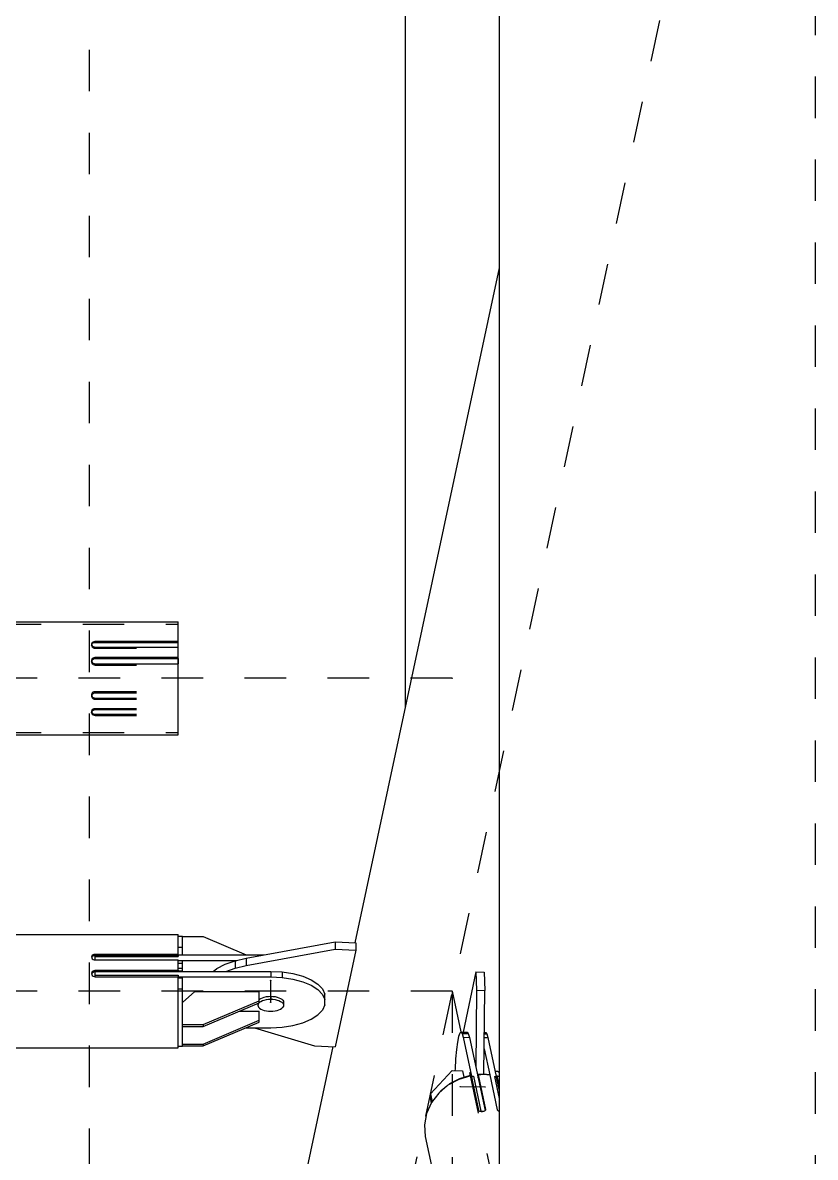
# Model space of a CAD drawing. Header units: millimetres. Extents: x 149919 to 150445, y 136651 to 136866.
# Drawn here: x 150374.203 to 150376.113, y 136803.275 to 136806.009 of the extents above; entities that cross this region are included whole.
import ezdxf

# ---------------------------------------------------------------- set-up
doc = ezdxf.new("R2010")
doc.units = ezdxf.units.MM
doc.header["$LTSCALE"] = 0.25
for name, pattern in [('CENTER', [50.8, 31.75, -6.35, 6.35, -6.35]), ('XKITLINE00', [0]), ('XKITLINE02', [4, 2, -2]), ('XKITLINE03', [6, 3, -1, 1, -1])]:
    doc.linetypes.add(name, pattern=pattern)

# ---------------------------------------------------------------- blocks, each defined once
blk = doc.blocks.new('çatıı')
at = {"color": 8, "linetype": 'CENTER'}
for p, q in [((23255, 16877.2), (23255, 15209.12)), ((23430, 16010.75), (23430, 14354.32)), ((23430, 15740.27), (23255, 14920.27)), ((23298.78, 15327.62), (23298.78, 15332.93)), ((23342.5, 15330.27), (22987.5, 15330.27)), ((23342.5, 15330.27), (23342.5, 14510.27)), ((23342.5, 15330.27), (23430, 14920.27)), ((23344.42, 15307.31), (23350.39, 15307.23))]:
    blk.add_line(p, q, dxfattribs=at)
at = {"color": 8, "linetype": 'XKITLINE00'}
for p, q in [((23331.2, 15706.65), (23331.2, 15398.75)), ((23353.8, 15704.03), (23353.8, 15132.31)), ((23353.8, 15504.65), (23319.07, 15341.95)), ((23228.98, 15343.92), (23276.48, 15343.92)), ((23276.48, 15339.05), (23276.48, 15343.92)), ((23276.48, 15343.52), (23277.48, 15343.52)), ((23277.48, 15342.28), (23277.48, 15343.52)), ((23277.48, 15343.45), (23282.48, 15343.45)), ((23277.48, 15339.05), (23277.48, 15342.28)), ((23282.48, 15343.45), (23292.83, 15339.05)), ((23292.84, 15338.25), (23314.3, 15342.18)), ((23314.3, 15342.18), (23319.27, 15341.95)), ((23314.3, 15342.18), (23314.3, 15340.41)), ((23319.27, 15341.95), (23319.27, 15340.18)), ((23255.67, 15338.74), (23255.63, 15338.53)), ((23255.79, 15338.94), (23255.67, 15338.74)), ((23255.79, 15338.66), (23255.67, 15338.46)), ((23255.79, 15338.94), (23255.98, 15339.1)), ((23255.79, 15338.66), (23255.95, 15338.79)), ((23255.95, 15338.79), (23255.98, 15338.81)), ((23255.98, 15339.1), (23256.22, 15339.18)), ((23255.98, 15338.81), (23256.22, 15338.9)), ((23256.22, 15339.18), (23256.48, 15339.22)), ((23256.22, 15338.9), (23256.46, 15338.93)), ((23256.48, 15339.22), (23256.48, 15338.93)), ((23256.48, 15339.22), (23276.48, 15339.22)), ((23256.48, 15338.93), (23276.48, 15338.93)), ((23256.48, 15337.82), (23256.48, 15338.93)), ((23256.48, 15338.65), (23276.48, 15338.65)), ((23276.48, 15340.88), (23277.48, 15340.88)), ((23276.48, 15339.05), (23297.19, 15339.05)), ((23276.48, 15339.05), (23276.48, 15338.65)), ((23292.84, 15336.48), (23314.3, 15340.41)), ((23314.3, 15340.41), (23319.27, 15340.18)), ((23319.27, 15340.18), (23314.31, 15316.92)), ((23255.63, 15338.53), (23255.67, 15338.31)), ((23255.67, 15338.46), (23255.66, 15338.38)), ((23255.67, 15338.31), (23255.79, 15338.11)), ((23255.79, 15338.11), (23255.98, 15337.95)), ((23255.98, 15337.95), (23256.22, 15337.85)), ((23256.22, 15337.85), (23256.48, 15337.82)), ((23256.48, 15337.82), (23276.48, 15337.82)), ((23276.48, 15335.34), (23276.48, 15337.82)), ((23276.48, 15337.72), (23290.58, 15337.72)), ((23276.48, 15337.67), (23277.48, 15337.67)), ((23276.48, 15337.08), (23277.48, 15337.08)), ((23276.48, 15335.84), (23277.48, 15335.84)), ((23277.48, 15336.47), (23277.48, 15337.67)), ((23277.48, 15335.07), (23277.48, 15336.47)), ((23285.79, 15335.76), (23287.8, 15336.79)), ((23287.8, 15336.79), (23290.18, 15337.63)), ((23287.94, 15335.07), (23290.18, 15335.86)), ((23290.18, 15337.63), (23292.84, 15338.25)), ((23290.18, 15337.63), (23290.18, 15335.86)), ((23290.18, 15335.86), (23292.84, 15336.48)), ((23292.84, 15338.25), (23292.84, 15336.48)), ((23255.67, 15334.79), (23255.63, 15334.55)), ((23255.63, 15334.55), (23255.67, 15334.3)), ((23255.67, 15334.51), (23255.65, 15334.41)), ((23255.79, 15335.01), (23255.67, 15334.79)), ((23255.79, 15334.73), (23255.67, 15334.51)), ((23255.67, 15334.3), (23255.79, 15334.08)), ((23255.79, 15335.01), (23255.98, 15335.19)), ((23255.79, 15334.73), (23255.98, 15334.91)), ((23255.79, 15334.08), (23255.98, 15333.9)), ((23255.98, 15335.19), (23256.22, 15335.3)), ((23255.98, 15334.91), (23256.22, 15335.02)), ((23255.98, 15333.9), (23256.22, 15333.81)), ((23256.22, 15335.3), (23256.48, 15335.34)), ((23256.22, 15335.3), (23256.22, 15335.02)), ((23256.22, 15335.02), (23256.48, 15335.06)), ((23256.22, 15333.81), (23256.48, 15333.74)), ((23256.48, 15335.34), (23256.48, 15335.07)), ((23256.48, 15335.34), (23276.48, 15335.34)), ((23256.48, 15335.07), (23298.78, 15335.07)), ((23256.48, 15333.74), (23256.48, 15335.07)), ((23256.48, 15334.14), (23276.48, 15334.14)), ((23256.48, 15333.74), (23276.48, 15333.74)), ((23276.48, 15335.34), (23276.48, 15335.07)), ((23276.48, 15335.19), (23276.48, 15335.07)), ((23276.48, 15335.19), (23277.48, 15335.19)), ((23276.48, 15334.14), (23276.48, 15333.75)), ((23276.48, 15333.75), (23298.78, 15333.75)), ((23276.48, 15316.63), (23276.48, 15333.74)), ((23276.48, 15333.55), (23277.48, 15333.55)), ((23277.48, 15328.16), (23277.48, 15333.55)), ((23284.87, 15335.07), (23285.79, 15335.76)), ((23298.78, 15335.07), (23301.5, 15334.94)), ((23298.78, 15335.07), (23298.78, 15333.75)), ((23298.78, 15333.75), (23301.5, 15333.61)), ((23301.5, 15334.94), (23304.11, 15334.54)), ((23301.5, 15334.94), (23301.5, 15333.61)), ((23301.5, 15333.61), (23304.11, 15333.22)), ((23304.11, 15334.54), (23306.48, 15333.9)), ((23304.11, 15333.22), (23306.48, 15332.58)), ((23306.48, 15333.9), (23308.51, 15333.05)), ((23348.2, 15334.94), (23345.12, 15320.4)), ((23348.2, 15334.94), (23350.19, 15334.91)), ((23348.2, 15334.94), (23348.39, 15330.53)), ((23350.19, 15334.91), (23350.38, 15330.5)), ((23276.48, 15330.87), (23277.48, 15330.87)), ((23306.48, 15332.58), (23308.51, 15331.72)), ((23308.51, 15333.05), (23310.12, 15332.01)), ((23308.51, 15331.72), (23310.12, 15330.68)), ((23310.12, 15332.01), (23311.24, 15330.84)), ((23310.12, 15330.68), (23311.24, 15329.51)), ((23311.24, 15330.84), (23311.81, 15329.59)), ((23348.39, 15330.53), (23348.17, 15311.99)), ((23348.39, 15330.53), (23350.38, 15330.5)), ((23350.14, 15310.34), (23350.38, 15330.5)), ((23277.48, 15327.54), (23280.48, 15330.19)), ((23277.48, 15322.25), (23277.48, 15328.16)), ((23280.48, 15330.19), (23295.98, 15330.19)), ((23282.48, 15322.24), (23295.98, 15327.98)), ((23295.98, 15327.52), (23295.98, 15330.19)), ((23296.09, 15328.35), (23295.98, 15328.23)), ((23296.09, 15327.64), (23295.98, 15327.52)), ((23296.09, 15328.35), (23296.4, 15328.55)), ((23296.09, 15327.64), (23296.4, 15327.85)), ((23296.4, 15328.55), (23296.79, 15328.73)), ((23296.4, 15327.85), (23296.79, 15328.03)), ((23296.79, 15328.73), (23297.23, 15328.88)), ((23296.79, 15328.03), (23297.23, 15328.17)), ((23297.23, 15328.88), (23297.72, 15328.98)), ((23297.23, 15328.17), (23297.72, 15328.28)), ((23297.72, 15328.98), (23298.24, 15329.05)), ((23297.72, 15328.28), (23298.24, 15328.34)), ((23298.24, 15329.05), (23298.78, 15329.07)), ((23298.24, 15328.34), (23298.78, 15328.36)), ((23298.78, 15329.07), (23298.78, 15328.36)), ((23298.78, 15329.07), (23299.32, 15329.05)), ((23298.78, 15328.36), (23299.32, 15328.34)), ((23299.32, 15329.05), (23299.84, 15328.98)), ((23299.32, 15328.34), (23299.84, 15328.28)), ((23299.84, 15328.98), (23300.33, 15328.88)), ((23299.84, 15328.28), (23300.33, 15328.17)), ((23300.33, 15328.88), (23300.77, 15328.73)), ((23300.33, 15328.17), (23300.77, 15328.03)), ((23300.77, 15328.73), (23301.15, 15328.55)), ((23300.77, 15328.03), (23301.15, 15327.85)), ((23301.15, 15328.55), (23301.46, 15328.35)), ((23301.15, 15327.85), (23301.46, 15327.64)), ((23301.46, 15328.35), (23301.69, 15328.12)), ((23301.46, 15327.64), (23301.69, 15327.41)), ((23301.69, 15328.12), (23301.83, 15327.87)), ((23301.83, 15327.87), (23301.88, 15327.62)), ((23311.24, 15329.51), (23311.81, 15328.26)), ((23311.81, 15326.98), (23311.81, 15329.59)), ((23282.48, 15321.77), (23295.98, 15327.52)), ((23291.29, 15325.52), (23295.98, 15325.52)), ((23295.68, 15327.39), (23295.68, 15326.92)), ((23295.73, 15327.17), (23295.68, 15326.92)), ((23295.68, 15326.92), (23295.73, 15326.66)), ((23295.87, 15327.41), (23295.73, 15327.17)), ((23295.73, 15326.66), (23295.87, 15326.42)), ((23295.96, 15327.51), (23295.87, 15327.41)), ((23295.87, 15326.42), (23296.09, 15326.19)), ((23295.98, 15322.84), (23295.98, 15325.52)), ((23296.09, 15326.19), (23296.4, 15325.98)), ((23296.4, 15325.98), (23296.79, 15325.81)), ((23296.79, 15325.81), (23297.23, 15325.66)), ((23297.23, 15325.66), (23297.72, 15325.55)), ((23297.72, 15325.55), (23298.24, 15325.49)), ((23298.24, 15325.49), (23298.78, 15325.47)), ((23298.78, 15325.47), (23299.32, 15325.49)), ((23299.32, 15325.49), (23299.84, 15325.55)), ((23299.84, 15325.55), (23300.33, 15325.66)), ((23300.33, 15325.66), (23300.77, 15325.81)), ((23300.77, 15325.81), (23301.15, 15325.98)), ((23301.15, 15325.98), (23301.46, 15326.19)), ((23301.69, 15326.42), (23301.46, 15326.19)), ((23301.69, 15327.41), (23301.83, 15327.17)), ((23301.83, 15326.66), (23301.69, 15326.42)), ((23301.83, 15327.17), (23301.88, 15326.92)), ((23301.88, 15326.92), (23301.83, 15326.66)), ((23301.88, 15327.62), (23301.88, 15326.92)), ((23311.24, 15325.73), (23310.12, 15324.56)), ((23311.81, 15326.98), (23311.24, 15325.73)), ((23277.48, 15322.25), (23277.48, 15322.24)), ((23277.48, 15322.24), (23282.48, 15322.24)), ((23277.48, 15322.24), (23277.48, 15322.22)), ((23277.48, 15317.12), (23277.48, 15322.22)), ((23282.48, 15317.56), (23295.98, 15323.31)), ((23282.48, 15317.1), (23295.98, 15322.84)), ((23282.48, 15322.24), (23282.48, 15321.77)), ((23304.11, 15322.03), (23306.48, 15322.67)), ((23306.48, 15322.67), (23308.51, 15323.53)), ((23308.51, 15323.53), (23310.12, 15324.56)), ((23277.48, 15321.77), (23282.48, 15321.77)), ((23292.83, 15321.5), (23298.78, 15321.5)), ((23294.89, 15321.5), (23309.33, 15317.16)), ((23298.78, 15321.5), (23301.5, 15321.63)), ((23301.5, 15321.63), (23304.11, 15322.03)), ((23344.32, 15320.16), (23344.03, 15319.35)), ((23344.32, 15320.16), (23344.61, 15320.41)), ((23344.61, 15320.41), (23346.1, 15320.39)), ((23344.61, 15320.41), (23344.89, 15320.08)), ((23344.89, 15320.08), (23346.38, 15320.06)), ((23344.89, 15320.08), (23345.15, 15319.19)), ((23346.1, 15320.39), (23346.38, 15320.06)), ((23346.38, 15320.06), (23346.64, 15319.17)), ((23350.26, 15320.33), (23350.57, 15320.33)), ((23350.26, 15320.01), (23350.85, 15320)), ((23350.57, 15320.33), (23350.85, 15320)), ((23350.85, 15320), (23351.11, 15319.12)), ((23276.48, 15317.03), (23277.48, 15317.03)), ((23277.48, 15317.56), (23282.48, 15317.56)), ((23277.48, 15317.12), (23277.48, 15317.1)), ((23277.48, 15317.1), (23282.48, 15317.1)), ((23277.48, 15317.1), (23277.48, 15317.03)), ((23282.48, 15317.56), (23282.48, 15317.1)), ((23313.74, 15316.95), (23285.69, 15185.53)), ((23309.33, 15317.16), (23314.31, 15316.92)), ((23343.77, 15318.02), (23343.53, 15316.22)), ((23344.03, 15319.35), (23343.77, 15318.02)), ((23345.15, 15319.19), (23346.64, 15319.17)), ((23345.15, 15319.19), (23347.15, 15309.82)), ((23346.64, 15319.17), (23350.41, 15301.51)), ((23350.25, 15319.13), (23351.11, 15319.12)), ((23351.11, 15319.12), (23353.11, 15309.74)), ((23228.98, 15316.63), (23276.48, 15316.63)), ((23343.33, 15314.03), (23343.18, 15311.54)), ((23343.53, 15316.22), (23343.33, 15314.03)), ((23350.21, 15316.37), (23351.55, 15310.12)), ((23343.18, 15311.54), (23343.16, 15311.14)), ((23342.49, 15311.15), (23337.24, 15305.56)), ((23341.53, 15307.69), (23344.2, 15309.13)), ((23341.96, 15308.01), (23344.35, 15309.26)), ((23342.49, 15311.15), (23344.98, 15311.12)), ((23344.2, 15309.13), (23347.06, 15309.99)), ((23344.35, 15309.26), (23346.95, 15310.04)), ((23344.35, 15309.26), (23344.37, 15309.18)), ((23344.98, 15311.12), (23345.31, 15309.55)), ((23346.95, 15310.04), (23346.96, 15309.96)), ((23347.06, 15309.99), (23348.85, 15301.58)), ((23347.15, 15309.82), (23347.14, 15309.63)), ((23347.14, 15309.59), (23347.6, 15309.81)), ((23347.15, 15309.82), (23347.6, 15309.81)), ((23347.6, 15309.81), (23349.39, 15301.41)), ((23348.65, 15310.29), (23348.63, 15309.86)), ((23348.65, 15310.29), (23349.35, 15310.33)), ((23348.65, 15310.29), (23348.74, 15309.87)), ((23348.74, 15309.87), (23348.72, 15309.44)), ((23348.76, 15310.16), (23348.73, 15309.61)), ((23348.73, 15309.61), (23350.45, 15301.54)), ((23348.76, 15310.16), (23350.16, 15310.28)), ((23348.76, 15310.16), (23350.55, 15301.75)), ((23349.35, 15310.33), (23350.05, 15310.34)), ((23349.35, 15310.33), (23349.38, 15310.21)), ((23350.05, 15310.34), (23350.75, 15310.31)), ((23350.16, 15310.28), (23351.54, 15310.12)), ((23350.75, 15310.31), (23350.77, 15310.21)), ((23350.75, 15310.31), (23351.44, 15310.25)), ((23351.44, 15310.25), (23351.46, 15310.13)), ((23351.54, 15310.12), (23353.34, 15301.71)), ((23352.66, 15309.75), (23353.8, 15304.45)), ((23352.66, 15309.75), (23353.11, 15309.74)), ((23352.66, 15309.75), (23353.1, 15309.51)), ((23352.84, 15311.02), (23353.43, 15311.01)), ((23353.11, 15309.97), (23353.1, 15309.8)), ((23353.11, 15309.74), (23353.1, 15309.51)), ((23353.1, 15309.51), (23353.8, 15306.25)), ((23353.11, 15309.97), (23353.2, 15309.54)), ((23353.11, 15309.97), (23353.8, 15309.73)), ((23353.2, 15309.54), (23353.18, 15309.15)), ((23353.22, 15309.91), (23353.19, 15309.34)), ((23353.19, 15309.34), (23353.8, 15306.5)), ((23353.22, 15309.91), (23353.8, 15307.23)), ((23353.22, 15309.91), (23353.8, 15309.72)), ((23353.43, 15311.01), (23353.8, 15310.74)), ((23339.26, 15305.75), (23337.5, 15303.43)), ((23339.26, 15305.75), (23341.53, 15307.69)), ((23339.88, 15306.36), (23339.64, 15306.08)), ((23339.88, 15306.36), (23341.25, 15307.45)), ((23341.6, 15307.72), (23341.96, 15308.01)), ((23337.5, 15303.43), (23336.34, 15300.82)), ((23337.24, 15305.56), (23337.18, 15304.65)), ((23337.18, 15304.65), (23337.46, 15303.34)), ((23337.24, 15305.56), (23337.65, 15303.62)), ((23336.34, 15300.82), (23335.83, 15298.07)), ((23348.85, 15301.58), (23348.94, 15301.49)), ((23348.94, 15301.49), (23349.06, 15301.4)), ((23349.06, 15301.4), (23349.27, 15301.34)), ((23349.26, 15301.34), (23349.39, 15301.41)), ((23349.27, 15301.34), (23349.51, 15301.31)), ((23349.39, 15301.41), (23350.17, 15301.4)), ((23349.51, 15301.31), (23349.78, 15301.32)), ((23349.78, 15301.32), (23350.04, 15301.36)), ((23350.04, 15301.36), (23350.27, 15301.43)), ((23350.27, 15301.43), (23350.44, 15301.53)), ((23350.54, 15301.64), (23350.44, 15301.53)), ((23350.55, 15301.75), (23350.54, 15301.64)), ((23353.34, 15301.71), (23353.4, 15301.6)), ((23353.4, 15301.6), (23353.54, 15301.49)), ((23353.54, 15301.49), (23353.75, 15301.39)), ((23353.75, 15301.39), (23353.8, 15301.37)), ((23335.83, 15298.07), (23336, 15295.31)), ((23336, 15295.31), (23353.8, 15211.94))]:
    blk.add_line(p, q, dxfattribs=at)
at = {"color": 116, "linetype": 'XKITLINE02', "true_color": 0x136734}
for p, q in [((23053.5, 15418.75), (23276.47, 15418.75)), ((23255.62, 15413.96), (23255.62, 15413.68)), ((23255.62, 15413.68), (23255.65, 15413.82)), ((23255.62, 15413.68), (23255.66, 15413.46)), ((23255.66, 15413.46), (23255.78, 15413.26)), ((23255.78, 15413.26), (23255.97, 15413.11)), ((23255.97, 15413.11), (23256.21, 15413)), ((23256.21, 15413.29), (23256.21, 15413)), ((23256.21, 15413), (23256.47, 15412.97)), ((23256.47, 15413.25), (23256.47, 15412.97)), ((23256.47, 15412.97), (23276.47, 15412.97)), ((23276.47, 15413.46), (23276.47, 15414.36)), ((23255.62, 15409.98), (23255.62, 15409.7)), ((23255.62, 15409.7), (23255.65, 15409.84)), ((23255.62, 15409.7), (23255.66, 15409.45)), ((23276.47, 15409.18), (23276.47, 15410.92)), ((23255.66, 15409.45), (23255.78, 15409.23)), ((23255.78, 15409.23), (23255.94, 15409.09)), ((23255.94, 15409.09), (23255.97, 15409.05)), ((23255.97, 15409.05), (23256.21, 15408.92)), ((23256.21, 15408.92), (23256.47, 15408.88)), ((23256.47, 15409.18), (23256.47, 15408.88)), ((23256.47, 15408.88), (23276.47, 15408.88)), ((23276.47, 15402.24), (23276.47, 15406.22)), ((23255.66, 15401.96), (23255.62, 15401.72)), ((23255.62, 15401.72), (23255.66, 15401.47)), ((23255.62, 15401.72), (23255.62, 15401.44)), ((23255.66, 15401.68), (23255.62, 15401.44)), ((23255.78, 15402.18), (23255.66, 15401.96)), ((23255.78, 15401.9), (23255.66, 15401.68)), ((23255.66, 15401.47), (23255.78, 15401.25)), ((23255.78, 15402.18), (23255.94, 15402.33)), ((23255.78, 15401.9), (23255.97, 15402.08)), ((23255.97, 15402.36), (23255.94, 15402.33)), ((23255.97, 15402.36), (23256.21, 15402.49)), ((23255.97, 15402.08), (23256.21, 15402.17)), ((23256.21, 15402.49), (23256.47, 15402.53)), ((23256.21, 15402.17), (23256.47, 15402.24)), ((23256.47, 15402.53), (23276.47, 15402.53)), ((23256.47, 15402.53), (23256.47, 15402.24)), ((23256.47, 15402.24), (23276.47, 15402.24)), ((23255.62, 15401.44), (23255.66, 15401.19)), ((23255.66, 15401.19), (23255.78, 15400.97)), ((23255.78, 15401.25), (23255.97, 15401.07)), ((23255.78, 15400.97), (23255.97, 15400.79)), ((23255.97, 15401.07), (23256.21, 15400.96)), ((23255.97, 15400.79), (23256.21, 15400.68)), ((23256.21, 15400.96), (23256.47, 15400.92)), ((23256.21, 15400.96), (23256.21, 15400.68)), ((23256.21, 15400.68), (23256.47, 15400.64)), ((23256.47, 15400.92), (23276.47, 15400.92)), ((23256.47, 15400.92), (23256.47, 15400.64)), ((23256.47, 15400.64), (23276.47, 15400.64)), ((23255.66, 15397.96), (23255.62, 15397.74)), ((23255.62, 15397.74), (23255.65, 15397.6)), ((23255.62, 15397.74), (23255.62, 15397.46)), ((23255.62, 15397.46), (23255.66, 15397.68)), ((23255.62, 15397.46), (23255.66, 15397.24)), ((23255.65, 15397.6), (23255.66, 15397.52)), ((23255.78, 15398.15), (23255.66, 15397.96)), ((23255.78, 15397.87), (23255.66, 15397.68)), ((23255.66, 15397.52), (23255.78, 15397.32)), ((23255.66, 15397.24), (23255.78, 15397.04)), ((23255.78, 15398.15), (23255.97, 15398.31)), ((23255.78, 15397.87), (23255.97, 15398.03)), ((23255.78, 15397.32), (23255.94, 15397.19)), ((23255.78, 15397.04), (23255.97, 15396.89)), ((23255.94, 15397.19), (23255.97, 15397.17)), ((23255.97, 15398.31), (23256.21, 15398.41)), ((23255.97, 15398.03), (23256.21, 15398.13)), ((23255.97, 15397.17), (23256.21, 15397.08)), ((23255.97, 15396.89), (23256.21, 15396.8)), ((23256.21, 15398.41), (23256.47, 15398.44)), ((23256.21, 15398.41), (23256.21, 15398.13)), ((23256.21, 15398.13), (23256.47, 15398.16)), ((23256.21, 15397.08), (23256.47, 15397.05)), ((23256.21, 15396.8), (23256.47, 15396.76)), ((23256.47, 15398.44), (23276.47, 15398.44)), ((23256.47, 15398.44), (23256.47, 15398.16)), ((23256.47, 15398.16), (23276.47, 15398.16)), ((23256.47, 15397.05), (23276.47, 15397.05)), ((23256.47, 15397.05), (23256.47, 15396.76)), ((23256.47, 15396.76), (23276.47, 15396.76)), ((23276.47, 15393.64), (23276.47, 15393.75)), ((23053.5, 15392.67), (23276.47, 15392.67))]:
    blk.add_line(p, q, dxfattribs=at)
at = {"color": 7, "linetype": 'XKITLINE00'}
for p, q in [((23233.68, 15419.35), (23276.47, 15419.35)), ((23276.47, 15413.46), (23276.47, 15419.35)), ((23255.66, 15414.18), (23255.62, 15413.96)), ((23255.62, 15413.96), (23255.66, 15413.74)), ((23255.65, 15413.82), (23255.66, 15413.9)), ((23255.78, 15414.37), (23255.66, 15414.18)), ((23255.78, 15414.09), (23255.66, 15413.9)), ((23255.66, 15413.74), (23255.78, 15413.54)), ((23255.78, 15414.37), (23255.97, 15414.53)), ((23255.78, 15414.09), (23255.94, 15414.22)), ((23255.78, 15413.54), (23255.97, 15413.39)), ((23255.94, 15414.22), (23255.97, 15414.24)), ((23255.97, 15414.53), (23256.21, 15414.61)), ((23255.97, 15414.24), (23256.21, 15414.33)), ((23255.97, 15413.39), (23256.21, 15413.29)), ((23256.21, 15414.61), (23256.47, 15414.66)), ((23256.21, 15414.33), (23256.47, 15414.36)), ((23256.21, 15413.29), (23256.47, 15413.25)), ((23256.47, 15414.66), (23276.47, 15414.66)), ((23256.47, 15414.66), (23256.47, 15414.36)), ((23256.47, 15414.36), (23276.47, 15414.36)), ((23256.47, 15413.25), (23276.47, 15413.25)), ((23276.47, 15410.49), (23276.47, 15413.46)), ((23255.66, 15410.23), (23255.62, 15409.98)), ((23255.62, 15409.98), (23255.66, 15409.73)), ((23255.65, 15409.84), (23255.66, 15409.94)), ((23255.78, 15410.45), (23255.66, 15410.23)), ((23255.78, 15410.17), (23255.66, 15409.94)), ((23255.66, 15409.73), (23255.78, 15409.51)), ((23255.78, 15410.45), (23255.97, 15410.62)), ((23255.78, 15410.17), (23255.97, 15410.34)), ((23255.97, 15410.62), (23256.21, 15410.74)), ((23255.97, 15410.34), (23256.21, 15410.46)), ((23256.21, 15410.74), (23256.47, 15410.78)), ((23256.21, 15410.74), (23256.21, 15410.46)), ((23256.21, 15410.46), (23256.47, 15410.49)), ((23256.47, 15410.78), (23276.47, 15410.78)), ((23256.47, 15410.78), (23256.47, 15410.49)), ((23256.47, 15410.49), (23276.47, 15410.49)), ((23276.47, 15410.49), (23276.47, 15409.18)), ((23255.78, 15409.51), (23255.97, 15409.33)), ((23255.97, 15409.33), (23256.21, 15409.24)), ((23256.21, 15409.24), (23256.47, 15409.18)), ((23256.47, 15409.18), (23276.47, 15409.18)), ((23276.47, 15406.22), (23276.47, 15409.18)), ((23276.47, 15400.25), (23276.47, 15406.22)), ((23276.47, 15393.64), (23276.47, 15400.25)), ((23276.47, 15392.07), (23276.47, 15393.64)), ((23233.67, 15392.07), (23276.47, 15392.07))]:
    blk.add_line(p, q, dxfattribs=at)
at = {"color": 1, "linetype": 'XKITLINE03'}
blk.add_line((23342.49, 15405.71), (22987.49, 15405.71), dxfattribs=at)
at = {"color": 1, "linetype": 'XKITLINE00'}
blk.add_circle((23342.49, 15405.71), 0.05, dxfattribs=at)
at = {"color": 8, "linetype": 'XKITLINE00'}
for centre in [(23298.78, 15332.93), (23298.78, 15327.62), (23342.5, 15330.27), (23342.5, 15330.27), (23342.5, 15330.27), (23344.42, 15307.31), (23350.39, 15307.23)]:
    blk.add_circle(centre, 0.05, dxfattribs=at)

msp = doc.modelspace()

# ---------------------------------------------------------------- block references
at = {"xscale": 0.009999943142843078, "yscale": 0.009999943142843078, "zscale": 0.009999943142843078}
msp.add_blockref('çatıı', (150141.8141, 136650.3731), dxfattribs=at)

doc.saveas('drawing.dxf')
